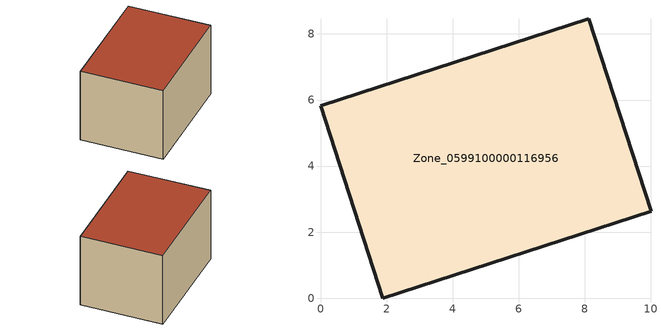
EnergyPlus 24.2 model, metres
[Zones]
Zone_0599100000116956
 floor ground (C_G): 8.12,8.46 10.01,2.63 1.89,0 0,5.83 z3.86
 wall outside (C_F): 1.89,0 10.01,2.63 8.12,8.46 0,5.83 1.89,0 z3.86:9.53
 roof outside (C_R): 10.01,2.63 8.12,8.46 0,5.83 1.89,0 z9.53
[BUILDING]
Pand.0599100000116956: North Axis=0; Terrain=City; Loads Convergence Tolerance Value=0.04; Temperature Convergence Tolerance Value=0.4; Solar Distribution=FullExterior; Maximum Number of Warmup Days=25; Minimum Number of Warmup Days=1
[Site:Location]
Rotterdam.The.Hague.AP_ZH_NLD Design_Conditions: Latitude=51.96; Longitude=4.45; Time Zone=1; Elevation=-4.5
[SITE:GROUNDTEMPERATURE:BUILDINGSURFACE]
18, 18, 18, 18, 18, 18, 18, 18, 18, 18, 18, 18
[MATERIAL] Thermal Absorptance=0.9; Solar Absorptance=0.7; Visible Absorptance=0.7
Name | Roughness | Thickness | Conductivity | Density | Specific Heat
G.TC.1946-1964 | MediumSmooth | 0.15 | 1 | 540 | 1210
F.TC.1946-1964 | Rough | 0.3 | 0.857143 | 1920 | 840
R.TC.1946-1964 | MediumRough | 0.2 | 0.235294 | 1500 | 1000
[CONSTRUCTION]
C_G: G.TC.1946-1964
C_F: F.TC.1946-1964
C_R: R.TC.1946-1964
[ZONE]
Zone_0599100000116956: Type=1; Multiplier=1; Ceiling Height=Autocalculate; Volume=Autocalculate; Floor Area=autocalculate; Part of Total Floor Area=Yes
[ZONEINFILTRATION:DESIGNFLOWRATE]
Infil_Zone_0599100000116956: Zone or ZoneList or Space or SpaceList=Zone_0599100000116956; Schedule=AlwaysOn; Design Flow Rate Calculation Method=Flow/Area; Flow Rate per Floor Area=0.003; Constant Term Coefficient=1; Temperature Term Coefficient=0; Velocity Term Coefficient=0; Velocity Squared Term Coefficient=0
[HVACTEMPLATE:ZONE:IDEALLOADSAIRSYSTEM]
Zone_0599100000116956: Maximum Heating Supply Air Temperature=50; Minimum Cooling Supply Air Temperature=13; Maximum Heating Supply Air Humidity Ratio=0.0156; Minimum Cooling Supply Air Humidity Ratio=0.0077; Heating Limit=NoLimit; Cooling Limit=NoLimit; Dehumidification Control Type=ConstantSensibleHeatRatio; Cooling Sensible Heat Ratio=0.7; Dehumidification Setpoint=60; Humidification Control Type=None; Humidification Setpoint=30; Outdoor Air Method=None; Outdoor Air Flow Rate per Person=0.00944; Outdoor Air Flow Rate per Zone Floor Area=0; Outdoor Air Flow Rate per Zone=0; Demand Controlled Ventilation Type=None; Outdoor Air Economizer Type=NoEconomizer; Heat Recovery Type=None; Sensible Heat Recovery Effectiveness=0.7; Latent Heat Recovery Effectiveness=0.65
[ZONECONTROL:THERMOSTAT]
ThermostatControl_Zone_0599100000116956: Zone or ZoneList=Zone_0599100000116956; Control Type Schedule=DualSetpointControlType; Control 1=Thermostat_Zone_0599100000116956; Temperature Difference Between Cutout And Setpoint=0
[THERMOSTATSETPOINT:DUALSETPOINT]
Thermostat_Zone_0599100000116956: Heating Setpoint Temperature Schedule=HeatingSetpoint_Zone_0599100000116956; Cooling Setpoint Temperature Schedule=CoolingSetpoint_Zone_0599100000116956
[SCHEDULE:COMPACT]
HeatingSetpoint_Zone_0599100000116956: Through: 12/31, For: AllDays, Until: 24:00, 21
CoolingSetpoint_Zone_0599100000116956: Through: 12/31, For: AllDays, Until: 24:00, 24
DualSetpointControlType: Through: 12/31, For: AllDays, Until: 24:00, 4
AlwaysOn: Through: 12/31, For: AllDays, Until: 24:00, 1
